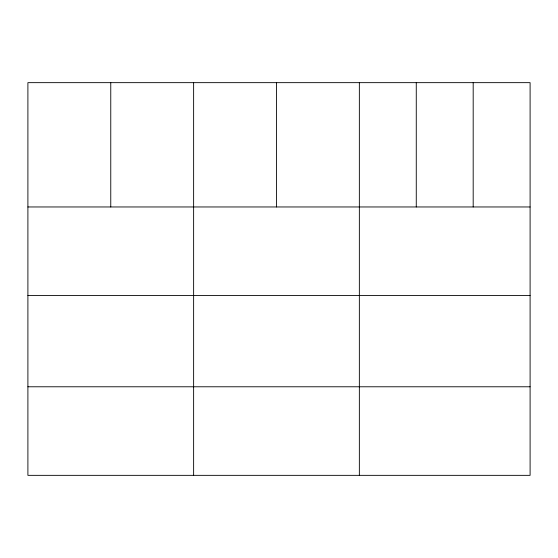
<?xml version="1.0" encoding="UTF-8"?>
<svg xmlns="http://www.w3.org/2000/svg" width="558" height="558" viewBox="0 0 558 558"><rect width="100%" height="100%" fill="white"/><g stroke="black" fill="none" stroke-linecap="round" stroke-linejoin="round"><path stroke-width="0.84" d="M530.1 206.962L530.1 475.346L27.9 475.346L27.9 82.654L530.1 82.654L530.1 206.962L27.9 206.962M27.9 295.531L530.1 295.531M27.9 386.778L530.1 386.778M473.184 82.654L473.184 206.962M416.268 82.654L416.268 206.962M359.352 82.654L359.352 475.346M276.489 82.654L276.489 206.962M193.626 82.654L193.626 475.346M110.763 82.654L110.763 206.962"/></g></svg>
